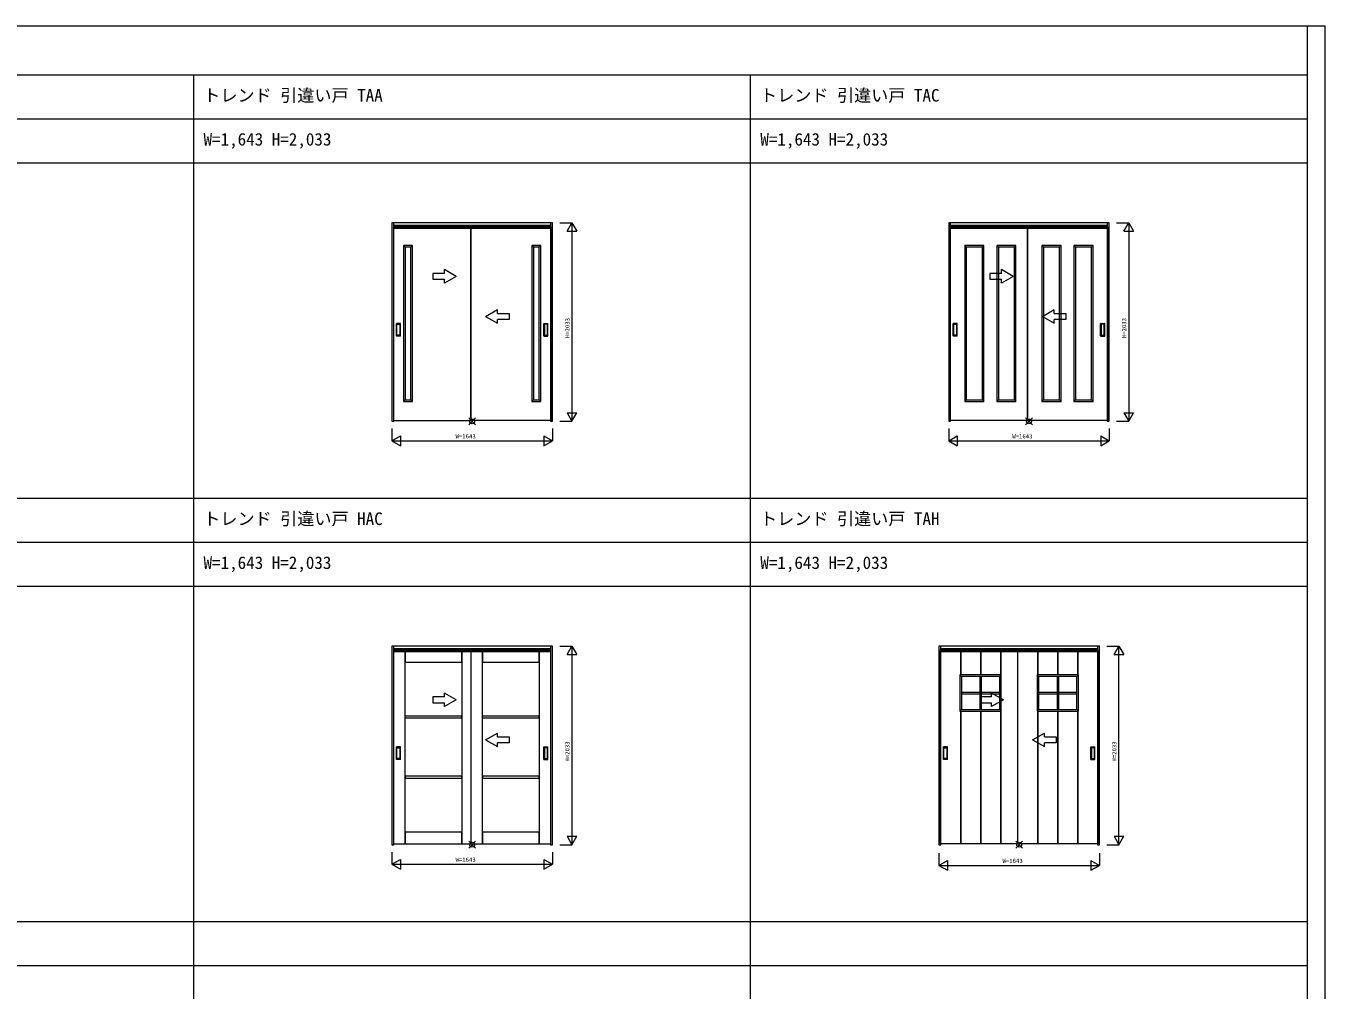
# Model space of a CAD drawing. Units: millimetres, scale not verified. Extents: x -14341 to 14341, y -10000 to 10000.
# Drawn here: x 1042 to 14341, y 130 to 10000 of the extents above; entities that cross this region are included whole.
import ezdxf
from ezdxf.enums import TextEntityAlignment as Align

# ---------------------------------------------------------------- set-up
doc = ezdxf.new("R2010")
doc.units = ezdxf.units.MM
doc.header["$LTSCALE"] = 50
doc.layers.add('0-0_0', color=7, linetype='Continuous')
for name, color, linetype, lineweight in [('0-1_YKK_F1', 7, 'Continuous', 18), ('0-2_YKK_IN', 1, 'Continuous', 18), ('0-3_YKK_A1', 4, 'Continuous', 18), ('0-4_YKK_N1', 2, 'Continuous', 18)]:
    doc.layers.add(name, color=color, linetype=linetype, lineweight=lineweight)
doc.styles.add('ＭＳ ゴシック', font='')
doc.styles.get('ＭＳ ゴシック').set_extended_font_data('MS Gothic')

msp = doc.modelspace()

# ---------------------------------------------------------------- linework, layer by layer
at = {"layer": '0-1_YKK_F1'}
for p, q in [((-14340.51, 10000), (14340.51, 10000)), ((14159.49, -10000), (14159.49, 10000)), ((14340.51, -10000), (14340.51, 10000)), ((-14340.51, 9500), (14159.49, 9500)), ((2759.49, -10000), (2759.49, 9500)), ((8459.49, -10000), (8459.49, 9500)), ((-14340.51, 9050), (14159.49, 9050)), ((-14340.51, 8600), (14159.49, 8600)), ((-14340.51, 5165), (14159.49, 5165)), ((-14340.51, 4715), (14159.49, 4715)), ((-14340.51, 4265), (14159.49, 4265)), ((-14340.51, 830), (14159.49, 830)), ((-14340.51, 380), (14159.49, 380))]:
    msp.add_line(p, q, dxfattribs=at)
at = {"layer": '0-2_YKK_IN'}
for p, q in [((5574.14, 5917.14), (5644.85, 5987.86)), ((5574.14, 5987.86), (5644.85, 5917.14)), ((11274.14, 5917.14), (11344.85, 5987.86)), ((11274.14, 5987.86), (11344.85, 5917.14)), ((5574.14, 1582.14), (5644.85, 1652.86)), ((5574.14, 1652.86), (5644.85, 1582.14)), ((11174.14, 1582.14), (11244.85, 1652.86)), ((11174.14, 1652.86), (11244.85, 1582.14))]:
    msp.add_line(p, q, dxfattribs=at)
for centre in [(5609.49, 5952.5), (11309.49, 5952.5), (5609.49, 1617.5), (11209.49, 1617.5)]:
    msp.add_circle(centre, 25, dxfattribs=at)
at = {"layer": '0-3_YKK_A1'}
for p, q in [((6406.99, 7985.5), (4811.99, 7985.5)), ((6410.99, 7985.5), (6410.99, 5952.5)), ((12106.99, 7985.5), (10511.99, 7985.5)), ((12110.99, 7985.5), (12110.99, 5952.5)), ((4807.99, 7961.5), (6410.99, 7961.5)), ((4807.99, 7951.7), (6410.99, 7951.7)), ((4807.99, 7931.5), (6410.99, 7931.5)), ((5594.49, 7941.5), (5594.49, 5961.5)), ((5594.49, 5961.5), (5594.49, 7941.5)), ((10504.49, 7941.5), (11294.49, 7941.5)), ((10504.49, 5961.5), (10504.49, 7941.5)), ((10504.49, 7935.5), (10504.49, 5961.5)), ((10507.99, 7961.5), (12110.99, 7961.5)), ((10507.99, 7951.7), (12110.99, 7951.7)), ((10507.99, 7931.5), (12110.99, 7931.5)), ((11294.49, 5961.5), (11294.49, 7941.5)), ((11294.49, 7935.5), (11294.49, 5961.5)), ((4906.99, 7753), (4906.99, 6157)), ((4998.99, 7753), (4906.99, 7753)), ((4922.99, 7737), (4906.99, 7753)), ((4922.99, 7737), (4922.99, 6173)), ((4982.99, 7737), (4922.99, 7737)), ((4982.99, 7737), (4998.99, 7753)), ((6219.99, 7753), (6219.99, 6157)), ((6311.99, 7753), (6219.99, 7753)), ((6235.99, 7737), (6219.99, 7753)), ((6235.99, 7737), (6235.99, 6173)), ((6295.99, 7737), (6235.99, 7737)), ((6295.99, 7737), (6311.99, 7753)), ((10652.39, 7753), (10652.39, 6157)), ((10848.79, 7753), (10652.39, 7753)), ((10668.39, 7737), (10652.39, 7753)), ((10668.39, 7737), (10668.39, 6173)), ((10832.79, 7737), (10668.39, 7737)), ((10832.79, 7737), (10848.79, 7753)), ((10980.19, 7753), (10980.19, 6157)), ((11176.59, 7753), (10980.19, 7753)), ((10996.19, 7737), (10980.19, 7753)), ((10996.19, 7737), (10996.19, 6173)), ((11160.59, 7737), (10996.19, 7737)), ((11160.59, 7737), (11176.59, 7753)), ((11442.39, 7753), (11442.39, 6157)), ((11638.79, 7753), (11442.39, 7753)), ((11458.39, 7737), (11442.39, 7753)), ((11458.39, 7737), (11458.39, 6173)), ((11622.79, 7737), (11458.39, 7737)), ((11622.79, 7737), (11638.79, 7753)), ((11770.19, 7753), (11770.19, 6157)), ((11966.59, 7753), (11770.19, 7753)), ((11786.19, 7737), (11770.19, 7753)), ((11786.19, 7737), (11786.19, 6173)), ((11950.59, 7737), (11786.19, 7737)), ((11950.59, 7737), (11966.59, 7753)), ((5447.49, 7436.4), (5327.49, 7505.68)), ((5327.49, 7466.4), (5327.49, 7505.68)), ((11147.49, 7436.4), (11027.49, 7505.68)), ((11027.49, 7466.4), (11027.49, 7505.68)), ((5447.49, 7436.4), (5327.49, 7367.12)), ((5327.49, 7367.12), (5327.49, 7406.4)), ((11147.49, 7436.4), (11027.49, 7367.12)), ((11027.49, 7367.12), (11027.49, 7406.4)), ((5747.49, 7026.5), (5867.49, 7095.78)), ((5867.49, 7056.5), (5867.49, 7095.78)), ((11447.49, 7026.5), (11567.49, 7095.78)), ((11567.49, 7056.5), (11567.49, 7095.78)), ((4833.49, 6826.5), (4833.49, 6954.5)), ((4874.49, 6955.5), (4834.49, 6955.5)), ((4839.49, 6836.5), (4839.49, 6944.5)), ((4840.49, 6945.5), (4868.49, 6945.5)), ((4869.49, 6944.5), (4869.49, 6836.5)), ((4875.49, 6826.5), (4875.49, 6954.5)), ((5747.49, 7026.5), (5867.49, 6957.22)), ((5867.49, 6957.22), (5867.49, 6996.5)), ((6343.49, 6826.5), (6343.49, 6954.5)), ((6344.49, 6955.5), (6384.49, 6955.5)), ((6349.49, 6944.5), (6349.49, 6836.5)), ((6378.49, 6945.5), (6350.49, 6945.5)), ((6379.49, 6836.5), (6379.49, 6944.5)), ((6385.49, 6826.5), (6385.49, 6954.5)), ((10533.49, 6826.5), (10533.49, 6954.5)), ((10574.49, 6955.5), (10534.49, 6955.5)), ((10539.49, 6836.5), (10539.49, 6944.5)), ((10540.49, 6945.5), (10568.49, 6945.5)), ((10569.49, 6944.5), (10569.49, 6836.5)), ((10575.49, 6826.5), (10575.49, 6954.5)), ((11447.49, 7026.5), (11567.49, 6957.22)), ((11567.49, 6957.22), (11567.49, 6996.5)), ((12043.49, 6826.5), (12043.49, 6954.5)), ((12044.49, 6955.5), (12084.49, 6955.5)), ((12049.49, 6944.5), (12049.49, 6836.5)), ((12078.49, 6945.5), (12050.49, 6945.5)), ((12079.49, 6836.5), (12079.49, 6944.5)), ((12085.49, 6826.5), (12085.49, 6954.5)), ((4874.49, 6825.5), (4834.49, 6825.5)), ((4868.49, 6835.5), (4840.49, 6835.5)), ((6344.49, 6825.5), (6384.49, 6825.5)), ((6350.49, 6835.5), (6378.49, 6835.5)), ((10574.49, 6825.5), (10534.49, 6825.5)), ((10568.49, 6835.5), (10540.49, 6835.5)), ((12044.49, 6825.5), (12084.49, 6825.5)), ((12050.49, 6835.5), (12078.49, 6835.5)), ((4922.99, 6173), (4906.99, 6157)), ((4982.99, 6173), (4998.99, 6157)), ((6235.99, 6173), (6219.99, 6157)), ((6295.99, 6173), (6311.99, 6157)), ((10668.39, 6173), (10652.39, 6157)), ((10832.79, 6173), (10848.79, 6157)), ((10996.19, 6173), (10980.19, 6157)), ((11160.59, 6173), (11176.59, 6157)), ((11458.39, 6173), (11442.39, 6157)), ((11622.79, 6173), (11638.79, 6157)), ((11786.19, 6173), (11770.19, 6157)), ((11950.59, 6173), (11966.59, 6157)), ((4804.49, 5961.5), (5594.49, 5961.5)), ((6414.49, 5961.5), (5594.49, 5961.5)), ((11294.49, 5961.5), (10504.49, 5961.5)), ((12114.49, 5961.5), (11294.49, 5961.5)), ((4807.99, 3626.5), (6410.99, 3626.5)), ((4807.99, 3616.7), (6410.99, 3616.7)), ((4807.99, 3596.5), (6410.99, 3596.5)), ((6406.99, 3650.5), (4811.99, 3650.5)), ((6410.99, 3650.5), (6410.99, 1617.5)), ((10404.49, 3606.5), (11194.49, 3606.5)), ((10404.49, 1626.5), (10404.49, 3606.5)), ((10407.99, 3626.5), (12010.99, 3626.5)), ((10407.99, 3616.7), (12010.99, 3616.7)), ((10407.99, 3596.5), (12010.99, 3596.5)), ((12006.99, 3650.5), (10411.99, 3650.5)), ((10607.49, 3606.5), (10607.49, 3356.5)), ((10611.49, 3606.5), (10611.49, 3356.5)), ((10812.49, 3606.5), (10812.49, 3356.5)), ((10816.49, 3606.5), (10816.49, 3356.5)), ((11017.49, 3606.5), (11017.49, 3356.5)), ((11021.49, 3606.5), (11021.49, 3356.5)), ((11194.49, 1626.5), (11194.49, 3606.5)), ((11397.49, 3606.5), (11397.49, 3356.5)), ((11401.49, 3606.5), (11401.49, 3356.5)), ((11602.49, 3606.5), (11602.49, 3356.5)), ((11606.49, 3606.5), (11606.49, 3356.5)), ((11807.49, 3606.5), (11807.49, 3356.5)), ((11811.49, 3606.5), (11811.49, 3356.5)), ((12010.99, 3650.5), (12010.99, 1617.5)), ((10618.49, 3340.5), (10602.49, 3356.5)), ((10806.99, 3340.5), (10806.99, 3001.5)), ((10821.99, 3340.5), (10821.99, 3001.5)), ((11010.49, 3340.5), (11026.49, 3356.5)), ((11408.49, 3340.5), (11392.49, 3356.5)), ((11596.99, 3340.5), (11596.99, 3001.5)), ((11611.99, 3340.5), (11611.99, 3001.5)), ((11800.49, 3340.5), (11816.49, 3356.5)), ((5447.49, 3101.4), (5327.49, 3170.68)), ((5327.49, 3131.4), (5327.49, 3170.68)), ((5447.49, 3101.4), (5327.49, 3032.12)), ((5327.49, 3032.12), (5327.49, 3071.4)), ((10618.49, 3178.5), (10806.99, 3178.5)), ((10618.49, 3163.5), (10806.99, 3163.5)), ((10821.99, 3178.5), (11010.49, 3178.5)), ((10821.99, 3163.5), (11010.49, 3163.5)), ((11047.49, 3101.4), (10927.49, 3170.68)), ((10927.49, 3131.4), (10927.49, 3170.68)), ((11047.49, 3101.4), (10927.49, 3032.12)), ((10927.49, 3032.12), (10927.49, 3071.4)), ((11408.49, 3178.5), (11596.99, 3178.5)), ((11408.49, 3163.5), (11596.99, 3163.5)), ((11611.99, 3178.5), (11800.49, 3178.5)), ((11611.99, 3163.5), (11800.49, 3163.5)), ((10618.49, 3001.5), (10602.49, 2985.5)), ((10607.49, 2985.5), (10607.49, 1626.5)), ((10611.49, 2985.5), (10611.49, 1626.5)), ((10812.49, 2985.5), (10812.49, 1626.5)), ((10816.49, 2985.5), (10816.49, 1626.5)), ((11010.49, 3001.5), (11026.49, 2985.5)), ((11017.49, 2985.5), (11017.49, 1626.5)), ((11021.49, 2985.5), (11021.49, 1626.5)), ((11408.49, 3001.5), (11392.49, 2985.5)), ((11397.49, 2985.5), (11397.49, 1626.5)), ((11401.49, 2985.5), (11401.49, 1626.5)), ((11602.49, 2985.5), (11602.49, 1626.5)), ((11606.49, 2985.5), (11606.49, 1626.5)), ((11800.49, 3001.5), (11816.49, 2985.5)), ((11807.49, 2985.5), (11807.49, 1626.5)), ((11811.49, 2985.5), (11811.49, 1626.5)), ((5747.49, 2691.5), (5867.49, 2760.78)), ((5747.49, 2691.5), (5867.49, 2622.22)), ((5867.49, 2721.5), (5867.49, 2760.78)), ((5867.49, 2622.22), (5867.49, 2661.5)), ((11347.49, 2691.5), (11467.49, 2760.78)), ((11347.49, 2691.5), (11467.49, 2622.22)), ((11467.49, 2721.5), (11467.49, 2760.78)), ((11467.49, 2622.22), (11467.49, 2661.5)), ((4833.49, 2491.5), (4833.49, 2619.5)), ((4874.49, 2620.5), (4834.49, 2620.5)), ((4839.49, 2501.5), (4839.49, 2609.5)), ((4840.49, 2610.5), (4868.49, 2610.5)), ((4869.49, 2609.5), (4869.49, 2501.5)), ((4875.49, 2491.5), (4875.49, 2619.5)), ((6343.49, 2491.5), (6343.49, 2619.5)), ((6344.49, 2620.5), (6384.49, 2620.5)), ((6349.49, 2609.5), (6349.49, 2501.5)), ((6378.49, 2610.5), (6350.49, 2610.5)), ((6379.49, 2501.5), (6379.49, 2609.5)), ((6385.49, 2491.5), (6385.49, 2619.5)), ((10433.49, 2491.5), (10433.49, 2619.5)), ((10474.49, 2620.5), (10434.49, 2620.5)), ((10439.49, 2501.5), (10439.49, 2609.5)), ((10440.49, 2610.5), (10468.49, 2610.5)), ((10469.49, 2609.5), (10469.49, 2501.5)), ((10475.49, 2491.5), (10475.49, 2619.5)), ((11943.49, 2491.5), (11943.49, 2619.5)), ((11944.49, 2620.5), (11984.49, 2620.5)), ((11949.49, 2609.5), (11949.49, 2501.5)), ((11978.49, 2610.5), (11950.49, 2610.5)), ((11979.49, 2501.5), (11979.49, 2609.5)), ((11985.49, 2491.5), (11985.49, 2619.5)), ((4874.49, 2490.5), (4834.49, 2490.5)), ((4868.49, 2500.5), (4840.49, 2500.5)), ((6344.49, 2490.5), (6384.49, 2490.5)), ((6350.49, 2500.5), (6378.49, 2500.5)), ((10474.49, 2490.5), (10434.49, 2490.5)), ((10468.49, 2500.5), (10440.49, 2500.5)), ((11944.49, 2490.5), (11984.49, 2490.5)), ((11950.49, 2500.5), (11978.49, 2500.5)), ((5504.49, 1626.5), (5594.49, 1626.5)), ((11194.49, 1626.5), (10404.49, 1626.5)), ((12014.49, 1626.5), (11194.49, 1626.5))]:
    msp.add_line(p, q, dxfattribs=at)
for points in [[(4787.99, 5952.5), (4807.99, 5952.5), (4807.99, 7985.5)], [(4811.99, 7985.5), (4787.99, 7985.5), (4787.99, 5952.5)], [(6410.99, 5952.5), (6430.99, 5952.5), (6430.99, 7985.5), (6406.99, 7985.5)], [(10487.99, 5952.5), (10507.99, 5952.5), (10507.99, 7985.5)], [(10511.99, 7985.5), (10487.99, 7985.5), (10487.99, 5952.5)], [(12110.99, 5952.5), (12130.99, 5952.5), (12130.99, 7985.5), (12106.99, 7985.5)], [(5594.49, 7941.5), (4804.49, 7941.5), (4804.49, 5961.5)], [(5594.49, 7941.5), (6414.49, 7941.5), (6414.49, 5961.5)], [(11294.49, 7941.5), (12114.49, 7941.5), (12114.49, 5961.5)], [(4906.99, 6157), (4998.99, 6157), (4998.99, 7753)], [(4922.99, 6173), (4982.99, 6173), (4982.99, 7737)], [(6219.99, 6157), (6311.99, 6157), (6311.99, 7753)], [(6235.99, 6173), (6295.99, 6173), (6295.99, 7737)], [(10652.39, 6157), (10848.79, 6157), (10848.79, 7753)], [(10668.39, 6173), (10832.79, 6173), (10832.79, 7737)], [(10980.19, 6157), (11176.59, 6157), (11176.59, 7753)], [(10996.19, 6173), (11160.59, 6173), (11160.59, 7737)], [(11442.39, 6157), (11638.79, 6157), (11638.79, 7753)], [(11458.39, 6173), (11622.79, 6173), (11622.79, 7737)], [(11770.19, 6157), (11966.59, 6157), (11966.59, 7753)], [(11786.19, 6173), (11950.59, 6173), (11950.59, 7737)], [(5327.49, 7466.4), (5207.49, 7466.4), (5207.49, 7406.4), (5327.49, 7406.4)], [(11027.49, 7466.4), (10907.49, 7466.4), (10907.49, 7406.4), (11027.49, 7406.4)], [(5867.49, 7056.5), (5987.49, 7056.5), (5987.49, 6996.5), (5867.49, 6996.5)], [(11567.49, 7056.5), (11687.49, 7056.5), (11687.49, 6996.5), (11567.49, 6996.5)], [(4787.99, 1617.5), (4807.99, 1617.5), (4807.99, 3650.5)], [(4811.99, 3650.5), (4787.99, 3650.5), (4787.99, 1617.5)], [(5594.49, 3606.5), (5504.49, 3606.5), (5504.49, 1626.5)], [(6410.99, 1617.5), (6430.99, 1617.5), (6430.99, 3650.5), (6406.99, 3650.5)], [(10387.99, 1617.5), (10407.99, 1617.5), (10407.99, 3650.5)], [(10411.99, 3650.5), (10387.99, 3650.5), (10387.99, 1617.5)], [(11194.49, 3606.5), (12014.49, 3606.5), (12014.49, 1626.5)], [(12010.99, 1617.5), (12030.99, 1617.5), (12030.99, 3650.5), (12006.99, 3650.5)], [(5327.49, 3131.4), (5207.49, 3131.4), (5207.49, 3071.4), (5327.49, 3071.4)], [(10927.49, 3131.4), (10807.49, 3131.4), (10807.49, 3071.4), (10927.49, 3071.4)], [(4924.49, 2915.17), (5504.49, 2915.17), (5504.49, 2935.17), (4924.49, 2935.17)], [(5714.49, 2915.17), (6294.49, 2915.17), (6294.49, 2935.17), (5714.49, 2935.17)], [(5867.49, 2721.5), (5987.49, 2721.5), (5987.49, 2661.5), (5867.49, 2661.5)], [(11467.49, 2721.5), (11587.49, 2721.5), (11587.49, 2661.5), (11467.49, 2661.5)]]:
    msp.add_lwpolyline(points, dxfattribs=at)
for points in [[(4804.49, 1626.5), (4924.49, 1626.5), (4924.49, 3606.5), (4804.49, 3606.5)], [(4924.49, 3486.5), (5504.49, 3486.5), (5504.49, 3606.5), (4924.49, 3606.5)], [(5594.49, 1626.5), (5714.49, 1626.5), (5714.49, 3606.5), (5594.49, 3606.5)], [(5714.49, 3486.5), (6294.49, 3486.5), (6294.49, 3606.5), (5714.49, 3606.5)], [(6294.49, 1626.5), (6414.49, 1626.5), (6414.49, 3606.5), (6294.49, 3606.5)], [(10602.49, 3356.5), (10602.49, 2985.5), (11026.49, 2985.5), (11026.49, 3356.5)], [(10618.49, 3340.5), (10618.49, 3001.5), (11010.49, 3001.5), (11010.49, 3340.5)], [(11392.49, 3356.5), (11392.49, 2985.5), (11816.49, 2985.5), (11816.49, 3356.5)], [(11408.49, 3340.5), (11408.49, 3001.5), (11800.49, 3001.5), (11800.49, 3340.5)], [(4924.49, 2297.83), (5504.49, 2297.83), (5504.49, 2317.83), (4924.49, 2317.83)], [(5714.49, 2297.83), (6294.49, 2297.83), (6294.49, 2317.83), (5714.49, 2317.83)], [(4924.49, 1626.5), (5504.49, 1626.5), (5504.49, 1746.5), (4924.49, 1746.5)], [(5714.49, 1626.5), (6294.49, 1626.5), (6294.49, 1746.5), (5714.49, 1746.5)]]:
    msp.add_lwpolyline(points, close=True, dxfattribs=at)
for centre, start, end in [((4834.49, 6954.5), 90, 180), ((4840.49, 6944.5), 90, 180), ((4868.49, 6944.5), 0, 90), ((4874.49, 6954.5), 0, 90), ((6344.49, 6954.5), 90, 180), ((6350.49, 6944.5), 90, 180), ((6378.49, 6944.5), 360, 90), ((6384.49, 6954.5), 0, 90), ((10534.49, 6954.5), 90, 180), ((10540.49, 6944.5), 90, 180), ((10568.49, 6944.5), 0, 90), ((10574.49, 6954.5), 0, 90), ((12044.49, 6954.5), 90, 180), ((12050.49, 6944.5), 90, 180), ((12078.49, 6944.5), 360, 90), ((12084.49, 6954.5), 0, 90), ((4834.49, 6826.5), 180, 270), ((4840.49, 6836.5), 180, 270), ((4868.49, 6836.5), 270, 0), ((4874.49, 6826.5), 270, 0), ((6344.49, 6826.5), 180, 270), ((6350.49, 6836.5), 180, 270), ((6378.49, 6836.5), 270, 360), ((6384.49, 6826.5), 270, 0), ((10534.49, 6826.5), 180, 270), ((10540.49, 6836.5), 180, 270), ((10568.49, 6836.5), 270, 0), ((10574.49, 6826.5), 270, 0), ((12044.49, 6826.5), 180, 270), ((12050.49, 6836.5), 180, 270), ((12078.49, 6836.5), 270, 360), ((12084.49, 6826.5), 270, 0), ((4834.49, 2619.5), 90, 180), ((4840.49, 2609.5), 90, 180), ((4868.49, 2609.5), 0, 90), ((4874.49, 2619.5), 0, 90), ((6344.49, 2619.5), 90, 180), ((6350.49, 2609.5), 90, 180), ((6378.49, 2609.5), 360, 90), ((6384.49, 2619.5), 0, 90), ((10434.49, 2619.5), 90, 180), ((10440.49, 2609.5), 90, 180), ((10468.49, 2609.5), 0, 90), ((10474.49, 2619.5), 0, 90), ((11944.49, 2619.5), 90, 180), ((11950.49, 2609.5), 90, 180), ((11978.49, 2609.5), 360, 90), ((11984.49, 2619.5), 0, 90), ((4834.49, 2491.5), 180, 270), ((4840.49, 2501.5), 180, 270), ((4868.49, 2501.5), 270, 0), ((4874.49, 2491.5), 270, 0), ((6344.49, 2491.5), 180, 270), ((6350.49, 2501.5), 180, 270), ((6378.49, 2501.5), 270, 360), ((6384.49, 2491.5), 270, 0), ((10434.49, 2491.5), 180, 270), ((10440.49, 2501.5), 180, 270), ((10468.49, 2501.5), 270, 0), ((10474.49, 2491.5), 270, 0), ((11944.49, 2491.5), 180, 270), ((11950.49, 2501.5), 180, 270), ((11978.49, 2501.5), 270, 360), ((11984.49, 2491.5), 270, 0)]:
    msp.add_arc(centre, 1, start, end, dxfattribs=at)
at = {"layer": '0-4_YKK_N1'}
for p, q in [((6505.99, 7985.5), (6630.99, 7985.5)), ((6630.99, 7985.5), (6630.99, 5952.5)), ((12205.99, 7985.5), (12330.99, 7985.5)), ((12330.99, 7985.5), (12330.99, 5952.5)), ((6580.99, 7898.9), (6680.99, 7898.9)), ((12280.99, 7898.9), (12380.99, 7898.9)), ((6580.99, 6039.1), (6680.99, 6039.1)), ((12280.99, 6039.1), (12380.99, 6039.1)), ((6430.99, 5877.5), (6430.99, 5752.5)), ((6505.99, 5952.5), (6630.99, 5952.5)), ((12130.99, 5877.5), (12130.99, 5752.5)), ((12205.99, 5952.5), (12330.99, 5952.5)), ((4787.99, 5752.5), (4874.59, 5802.5)), ((4787.99, 5752.5), (4874.59, 5702.5)), ((4874.59, 5802.5), (4874.59, 5702.5)), ((6344.39, 5802.5), (6430.99, 5752.5)), ((10487.99, 5752.5), (10574.59, 5802.5)), ((10487.99, 5752.5), (10574.59, 5702.5)), ((10574.59, 5802.5), (10574.59, 5702.5)), ((12044.39, 5802.5), (12130.99, 5752.5)), ((6505.99, 3650.5), (6630.99, 3650.5)), ((6630.99, 3650.5), (6630.99, 1617.5)), ((12105.99, 3650.5), (12230.99, 3650.5)), ((12180.99, 3563.9), (12230.99, 3650.5)), ((12230.99, 1617.5), (12230.99, 3650.5)), ((12230.99, 3650.5), (12280.99, 3563.9)), ((6580.99, 3563.9), (6680.99, 3563.9)), ((12180.99, 3563.9), (12280.99, 3563.9)), ((6505.99, 1617.5), (6630.99, 1617.5)), ((6580.99, 1704.1), (6680.99, 1704.1)), ((12105.99, 1617.5), (12230.99, 1617.5)), ((12180.99, 1704.1), (12230.99, 1617.5)), ((12180.99, 1704.1), (12280.99, 1704.1)), ((12230.99, 1617.5), (12280.99, 1704.1)), ((4787.99, 1417.5), (4874.59, 1467.5)), ((4874.59, 1467.5), (4874.59, 1367.5)), ((6344.39, 1467.5), (6430.99, 1417.5)), ((6430.99, 1542.5), (6430.99, 1417.5)), ((10387.99, 1530.5), (10387.99, 1405.5)), ((12030.99, 1530.5), (12030.99, 1405.5)), ((4787.99, 1417.5), (4874.59, 1367.5)), ((10387.99, 1405.5), (10474.59, 1455.5)), ((10387.99, 1405.5), (12030.99, 1405.5)), ((10387.99, 1405.5), (10474.59, 1355.5)), ((10474.59, 1455.5), (10474.59, 1355.5)), ((11944.39, 1455.5), (11944.39, 1355.5)), ((11944.39, 1455.5), (12030.99, 1405.5)), ((11944.39, 1355.5), (12030.99, 1405.5))]:
    msp.add_line(p, q, dxfattribs=at)
for points in [[(6580.99, 7898.9), (6630.99, 7985.5), (6680.99, 7898.9)], [(12280.99, 7898.9), (12330.99, 7985.5), (12380.99, 7898.9)], [(6580.99, 6039.1), (6630.99, 5952.5), (6680.99, 6039.1)], [(12280.99, 6039.1), (12330.99, 5952.5), (12380.99, 6039.1)], [(4787.99, 5877.5), (4787.99, 5752.5), (6430.99, 5752.5)], [(10487.99, 5877.5), (10487.99, 5752.5), (12130.99, 5752.5)], [(6344.39, 5802.5), (6344.39, 5702.5), (6430.99, 5752.5)], [(12044.39, 5802.5), (12044.39, 5702.5), (12130.99, 5752.5)], [(6580.99, 3563.9), (6630.99, 3650.5), (6680.99, 3563.9)], [(6580.99, 1704.1), (6630.99, 1617.5), (6680.99, 1704.1)], [(4787.99, 1542.5), (4787.99, 1417.5), (6430.99, 1417.5)], [(6344.39, 1467.5), (6344.39, 1367.5), (6430.99, 1417.5)]]:
    msp.add_lwpolyline(points, dxfattribs=at)

# ---------------------------------------------------------------- texts
at = {"layer": '0-0_0', "style": 'ＭＳ ゴシック'}
for s, p in [('トレンド 引違い戸 TAA', (2857.49, 9187.5)), ('トレンド 引違い戸 TAC', (8557.49, 9187.5)), ('W=1,643 H=2,033', (2859.49, 8737.5)), ('W=1,643 H=2,033', (8559.49, 8737.5)), ('トレンド 引違い戸 HAC', (2857.49, 4852.5)), ('トレンド 引違い戸 TAH', (8557.49, 4852.5)), ('W=1,643 H=2,033', (2859.49, 4402.5)), ('W=1,643 H=2,033', (8559.49, 4402.5))]:
    msp.add_text(s, height=128.3, dxfattribs=at).set_placement(p, align=Align.BOTTOM_LEFT)
at = {"layer": '0-4_YKK_N1', "color": 7, "style": 'ＭＳ ゴシック'}
for p in [(6618.99, 6804), (12318.99, 6804), (6618.99, 2469), (12218.99, 2469)]:
    msp.add_text('H=2033', height=43.99, rotation=90, dxfattribs=at).set_placement(p, align=Align.BOTTOM_LEFT)
for p in [(5439.49, 5764.5), (11139.49, 5764.5), (5439.49, 1429.5), (11039.49, 1417.5)]:
    msp.add_text('W=1643', height=43.99, dxfattribs=at).set_placement(p, align=Align.BOTTOM_LEFT)

doc.saveas('drawing.dxf')
